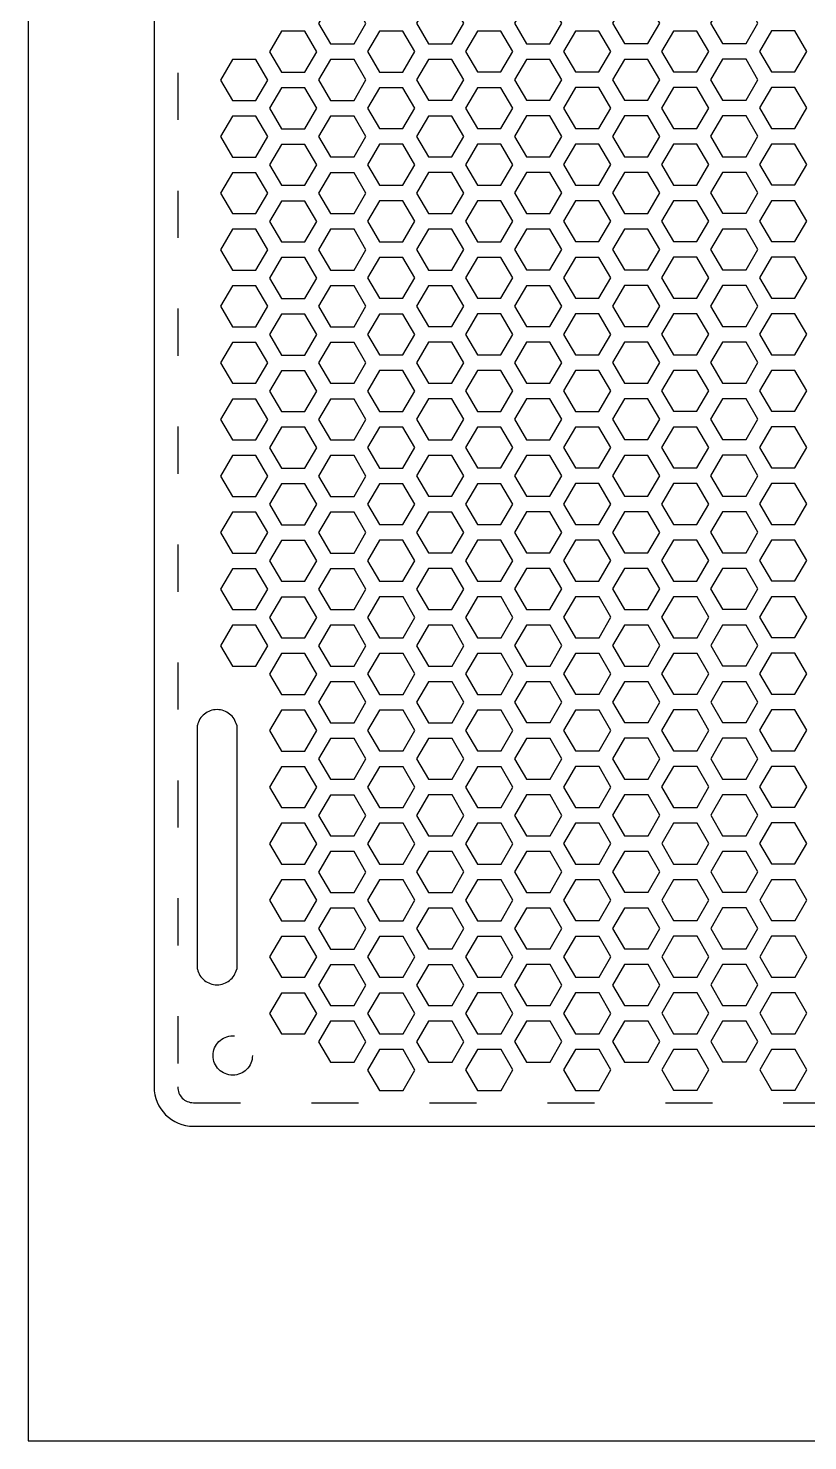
# Model space of a CAD drawing. Header units: millimetres. Extents: x 8 to 146, y 5 to 43.
# Drawn here: x 7.84 to 17.75, y 5.02 to 22.99 of the extents above; entities that cross this region are included whole.
import ezdxf

# ---------------------------------------------------------------- set-up
doc = ezdxf.new("R2010")
doc.units = ezdxf.units.MM
doc.header["$MEASUREMENT"] = 0
doc.linetypes.add('ACAD_ISO03W100', pattern=[30, 12, -18])
doc.layers.add('schita', color=2, linetype='Continuous')
doc.layers.add('spate', color=131, linetype='ACAD_ISO03W100')

msp = doc.modelspace()

# ---------------------------------------------------------------- linework, layer by layer
at = {"layer": 'schita', "ltscale": 0.05}
msp.add_lwpolyline([(28.04109, 5.01891), (28.04109, 41.01891), (7.84109, 41.01891), (7.84109, 5.01891)], close=True, dxfattribs=at)
msp.add_lwpolyline([(26.44109, 9.51891), (26.44109, 38.91891, 0.41421356), (25.94109, 39.41891), (9.94109, 39.41891, 0.41421356), (9.44109, 38.91891), (9.44109, 9.51891, 0.41421356), (9.94109, 9.01891), (25.94109, 9.01891, 0.41421356)], format="xyb", close=True, dxfattribs=at)
at = {"layer": 'spate', "ltscale": 0.05}
msp.add_lwpolyline([(26.14109, 9.51891), (26.14109, 38.91891, 0.41421356), (25.94109, 39.11891), (9.94109, 39.11891, 0.41421356), (9.74109, 38.91891), (9.74109, 9.51891, 0.41421356), (9.94109, 9.31891), (25.94109, 9.31891, 0.41421356)], format="xyb", close=True, dxfattribs=at)
for points in [[(11.68275, 22.78727), (11.98275, 22.78727), (12.13275, 23.04707), (11.98275, 23.30688), (11.68275, 23.30688), (11.53275, 23.04707)], [(12.92814, 22.78886), (13.22814, 22.78886), (13.37814, 23.04867), (13.22814, 23.30848), (12.92814, 23.30848), (12.77814, 23.04867)], [(14.17427, 22.78951), (14.47427, 22.78951), (14.62427, 23.04932), (14.47427, 23.30913), (14.17427, 23.30913), (14.02427, 23.04932)], [(15.4204, 22.79016), (15.7204, 22.79016), (15.8704, 23.04997), (15.7204, 23.30978), (15.4204, 23.30978), (15.2704, 23.04997)], [(16.66653, 22.79081), (16.96653, 22.79081), (17.11653, 23.05062), (16.96653, 23.31043), (16.66653, 23.31043), (16.51653, 23.05062)], [(11.0595, 22.42737), (11.3595, 22.42737), (11.5095, 22.68718), (11.3595, 22.94699), (11.0595, 22.94699), (10.9095, 22.68718)], [(12.30488, 22.42897), (12.60488, 22.42897), (12.75488, 22.68877), (12.60488, 22.94858), (12.30488, 22.94858), (12.15488, 22.68877)], [(13.55102, 22.42962), (13.85102, 22.42962), (14.00102, 22.68942), (13.85102, 22.94923), (13.55102, 22.94923), (13.40102, 22.68942)], [(14.79715, 22.43027), (15.09715, 22.43027), (15.24715, 22.69007), (15.09715, 22.94988), (14.79715, 22.94988), (14.64715, 22.69007)], [(16.04328, 22.43092), (16.34328, 22.43092), (16.49328, 22.69072), (16.34328, 22.95053), (16.04328, 22.95053), (15.89328, 22.69072)], [(17.28941, 22.43157), (17.58941, 22.43157), (17.73941, 22.69137), (17.58941, 22.95118), (17.28941, 22.95118), (17.13941, 22.69137)], [(10.43625, 22.06747), (10.73625, 22.06747), (10.88625, 22.32728), (10.73625, 22.58709), (10.43625, 22.58709), (10.28625, 22.32728)], [(11.68275, 22.06765), (11.98275, 22.06765), (12.13275, 22.32746), (11.98275, 22.58727), (11.68275, 22.58727), (11.53275, 22.32746)], [(12.92814, 22.06925), (13.22814, 22.06925), (13.37814, 22.32905), (13.22814, 22.58886), (12.92814, 22.58886), (12.77814, 22.32905)], [(14.17427, 22.0699), (14.47427, 22.0699), (14.62427, 22.3297), (14.47427, 22.58951), (14.17427, 22.58951), (14.02427, 22.3297)], [(15.4204, 22.07055), (15.7204, 22.07055), (15.8704, 22.33036), (15.7204, 22.59016), (15.4204, 22.59016), (15.2704, 22.33036)], [(16.66653, 22.0712), (16.96653, 22.0712), (17.11653, 22.33101), (16.96653, 22.59081), (16.66653, 22.59081), (16.51653, 22.33101)], [(11.0595, 21.70775), (11.3595, 21.70775), (11.5095, 21.96756), (11.3595, 22.22737), (11.0595, 22.22737), (10.9095, 21.96756)], [(12.30488, 21.70935), (12.60488, 21.70935), (12.75488, 21.96916), (12.60488, 22.22897), (12.30488, 22.22897), (12.15488, 21.96916)], [(13.55102, 21.71), (13.85102, 21.71), (14.00102, 21.96981), (13.85102, 22.22962), (13.55102, 22.22962), (13.40102, 21.96981)], [(14.79715, 21.71065), (15.09715, 21.71065), (15.24715, 21.97046), (15.09715, 22.23027), (14.79715, 22.23027), (14.64715, 21.97046)], [(16.04328, 21.7113), (16.34328, 21.7113), (16.49328, 21.97111), (16.34328, 22.23092), (16.04328, 22.23092), (15.89328, 21.97111)], [(17.28941, 21.71195), (17.58941, 21.71195), (17.73941, 21.97176), (17.58941, 22.23157), (17.28941, 22.23157), (17.13941, 21.97176)], [(10.43625, 21.34786), (10.73625, 21.34786), (10.88625, 21.60767), (10.73625, 21.86747), (10.43625, 21.86747), (10.28625, 21.60767)], [(11.68275, 21.34804), (11.98275, 21.34804), (12.13275, 21.60784), (11.98275, 21.86765), (11.68275, 21.86765), (11.53275, 21.60784)], [(12.92814, 21.34963), (13.22814, 21.34963), (13.37814, 21.60944), (13.22814, 21.86925), (12.92814, 21.86925), (12.77814, 21.60944)], [(14.17427, 21.35028), (14.47427, 21.35028), (14.62427, 21.61009), (14.47427, 21.8699), (14.17427, 21.8699), (14.02427, 21.61009)], [(15.4204, 21.35093), (15.7204, 21.35093), (15.8704, 21.61074), (15.7204, 21.87055), (15.4204, 21.87055), (15.2704, 21.61074)], [(16.66653, 21.35158), (16.96653, 21.35158), (17.11653, 21.61139), (16.96653, 21.8712), (16.66653, 21.8712), (16.51653, 21.61139)], [(11.0595, 20.98814), (11.3595, 20.98814), (11.5095, 21.24795), (11.3595, 21.50775), (11.0595, 21.50775), (10.9095, 21.24795)], [(12.30488, 20.98974), (12.60488, 20.98974), (12.75488, 21.24954), (12.60488, 21.50935), (12.30488, 21.50935), (12.15488, 21.24954)], [(13.55102, 20.99039), (13.85102, 20.99039), (14.00102, 21.25019), (13.85102, 21.51), (13.55102, 21.51), (13.40102, 21.25019)], [(14.79715, 20.99104), (15.09715, 20.99104), (15.24715, 21.25084), (15.09715, 21.51065), (14.79715, 21.51065), (14.64715, 21.25084)], [(16.04328, 20.99169), (16.34328, 20.99169), (16.49328, 21.25149), (16.34328, 21.5113), (16.04328, 21.5113), (15.89328, 21.25149)], [(17.28941, 20.99234), (17.58941, 20.99234), (17.73941, 21.25214), (17.58941, 21.51195), (17.28941, 21.51195), (17.13941, 21.25214)], [(10.43625, 20.62824), (10.73625, 20.62824), (10.88625, 20.88805), (10.73625, 21.14786), (10.43625, 21.14786), (10.28625, 20.88805)], [(11.68275, 20.62842), (11.98275, 20.62842), (12.13275, 20.88823), (11.98275, 21.14804), (11.68275, 21.14804), (11.53275, 20.88823)], [(12.92814, 20.63002), (13.22814, 20.63002), (13.37814, 20.88982), (13.22814, 21.14963), (12.92814, 21.14963), (12.77814, 20.88982)], [(14.17427, 20.63067), (14.47427, 20.63067), (14.62427, 20.89047), (14.47427, 21.15028), (14.17427, 21.15028), (14.02427, 20.89047)], [(15.4204, 20.63132), (15.7204, 20.63132), (15.8704, 20.89112), (15.7204, 21.15093), (15.4204, 21.15093), (15.2704, 20.89112)], [(16.66653, 20.63197), (16.96653, 20.63197), (17.11653, 20.89178), (16.96653, 21.15158), (16.66653, 21.15158), (16.51653, 20.89178)], [(11.0595, 20.26852), (11.3595, 20.26852), (11.5095, 20.52833), (11.3595, 20.78814), (11.0595, 20.78814), (10.9095, 20.52833)], [(12.30488, 20.27012), (12.60488, 20.27012), (12.75488, 20.52993), (12.60488, 20.78974), (12.30488, 20.78974), (12.15488, 20.52993)], [(13.55102, 20.27077), (13.85102, 20.27077), (14.00102, 20.53058), (13.85102, 20.79039), (13.55102, 20.79039), (13.40102, 20.53058)], [(14.79715, 20.27142), (15.09715, 20.27142), (15.24715, 20.53123), (15.09715, 20.79104), (14.79715, 20.79104), (14.64715, 20.53123)], [(16.04328, 20.27207), (16.34328, 20.27207), (16.49328, 20.53188), (16.34328, 20.79169), (16.04328, 20.79169), (15.89328, 20.53188)], [(17.28941, 20.27272), (17.58941, 20.27272), (17.73941, 20.53253), (17.58941, 20.79234), (17.28941, 20.79234), (17.13941, 20.53253)], [(10.43625, 19.90863), (10.73625, 19.90863), (10.88625, 20.16844), (10.73625, 20.42824), (10.43625, 20.42824), (10.28625, 20.16844)], [(11.68275, 19.90881), (11.98275, 19.90881), (12.13275, 20.16861), (11.98275, 20.42842), (11.68275, 20.42842), (11.53275, 20.16861)], [(12.92814, 19.9104), (13.22814, 19.9104), (13.37814, 20.17021), (13.22814, 20.43002), (12.92814, 20.43002), (12.77814, 20.17021)], [(14.17427, 19.91105), (14.47427, 19.91105), (14.62427, 20.17086), (14.47427, 20.43067), (14.17427, 20.43067), (14.02427, 20.17086)], [(15.4204, 19.9117), (15.7204, 19.9117), (15.8704, 20.17151), (15.7204, 20.43132), (15.4204, 20.43132), (15.2704, 20.17151)], [(16.66653, 19.91235), (16.96653, 19.91235), (17.11653, 20.17216), (16.96653, 20.43197), (16.66653, 20.43197), (16.51653, 20.17216)], [(11.0595, 19.54891), (11.3595, 19.54891), (11.5095, 19.80872), (11.3595, 20.06852), (11.0595, 20.06852), (10.9095, 19.80872)], [(12.30488, 19.5505), (12.60488, 19.5505), (12.75488, 19.81031), (12.60488, 20.07012), (12.30488, 20.07012), (12.15488, 19.81031)], [(13.55102, 19.55116), (13.85102, 19.55116), (14.00102, 19.81096), (13.85102, 20.07077), (13.55102, 20.07077), (13.40102, 19.81096)], [(14.79715, 19.55181), (15.09715, 19.55181), (15.24715, 19.81161), (15.09715, 20.07142), (14.79715, 20.07142), (14.64715, 19.81161)], [(16.04328, 19.55246), (16.34328, 19.55246), (16.49328, 19.81226), (16.34328, 20.07207), (16.04328, 20.07207), (15.89328, 19.81226)], [(17.28941, 19.55311), (17.58941, 19.55311), (17.73941, 19.81291), (17.58941, 20.07272), (17.28941, 20.07272), (17.13941, 19.81291)], [(10.43625, 19.18901), (10.73625, 19.18901), (10.88625, 19.44882), (10.73625, 19.70863), (10.43625, 19.70863), (10.28625, 19.44882)], [(11.68275, 19.18919), (11.98275, 19.18919), (12.13275, 19.449), (11.98275, 19.70881), (11.68275, 19.70881), (11.53275, 19.449)], [(12.92814, 19.19079), (13.22814, 19.19079), (13.37814, 19.45059), (13.22814, 19.7104), (12.92814, 19.7104), (12.77814, 19.45059)], [(14.17427, 19.19144), (14.47427, 19.19144), (14.62427, 19.45124), (14.47427, 19.71105), (14.17427, 19.71105), (14.02427, 19.45124)], [(15.4204, 19.19209), (15.7204, 19.19209), (15.8704, 19.45189), (15.7204, 19.7117), (15.4204, 19.7117), (15.2704, 19.45189)], [(16.66653, 19.19274), (16.96653, 19.19274), (17.11653, 19.45254), (16.96653, 19.71235), (16.66653, 19.71235), (16.51653, 19.45254)], [(11.0595, 18.82929), (11.3595, 18.82929), (11.5095, 19.0891), (11.3595, 19.34891), (11.0595, 19.34891), (10.9095, 19.0891)], [(12.30488, 18.83089), (12.60488, 18.83089), (12.75488, 19.0907), (12.60488, 19.3505), (12.30488, 19.3505), (12.15488, 19.0907)], [(13.55102, 18.83154), (13.85102, 18.83154), (14.00102, 19.09135), (13.85102, 19.35116), (13.55102, 19.35116), (13.40102, 19.09135)], [(14.79715, 18.83219), (15.09715, 18.83219), (15.24715, 19.092), (15.09715, 19.35181), (14.79715, 19.35181), (14.64715, 19.092)], [(16.04328, 18.83284), (16.34328, 18.83284), (16.49328, 19.09265), (16.34328, 19.35246), (16.04328, 19.35246), (15.89328, 19.09265)], [(17.28941, 18.83349), (17.58941, 18.83349), (17.73941, 19.0933), (17.58941, 19.35311), (17.28941, 19.35311), (17.13941, 19.0933)], [(10.43625, 18.4694), (10.73625, 18.4694), (10.88625, 18.72921), (10.73625, 18.98901), (10.43625, 18.98901), (10.28625, 18.72921)], [(11.68275, 18.46958), (11.98275, 18.46958), (12.13275, 18.72938), (11.98275, 18.98919), (11.68275, 18.98919), (11.53275, 18.72938)], [(12.92814, 18.47117), (13.22814, 18.47117), (13.37814, 18.73098), (13.22814, 18.99079), (12.92814, 18.99079), (12.77814, 18.73098)], [(14.17427, 18.47182), (14.47427, 18.47182), (14.62427, 18.73163), (14.47427, 18.99144), (14.17427, 18.99144), (14.02427, 18.73163)], [(15.4204, 18.47247), (15.7204, 18.47247), (15.8704, 18.73228), (15.7204, 18.99209), (15.4204, 18.99209), (15.2704, 18.73228)], [(16.66653, 18.47312), (16.96653, 18.47312), (17.11653, 18.73293), (16.96653, 18.99274), (16.66653, 18.99274), (16.51653, 18.73293)], [(11.0595, 18.10968), (11.3595, 18.10968), (11.5095, 18.36949), (11.3595, 18.62929), (11.0595, 18.62929), (10.9095, 18.36949)], [(12.30488, 18.11127), (12.60488, 18.11127), (12.75488, 18.37108), (12.60488, 18.63089), (12.30488, 18.63089), (12.15488, 18.37108)], [(13.55102, 18.11192), (13.85102, 18.11192), (14.00102, 18.37173), (13.85102, 18.63154), (13.55102, 18.63154), (13.40102, 18.37173)], [(14.79715, 18.11257), (15.09715, 18.11257), (15.24715, 18.37238), (15.09715, 18.63219), (14.79715, 18.63219), (14.64715, 18.37238)], [(16.04328, 18.11323), (16.34328, 18.11323), (16.49328, 18.37303), (16.34328, 18.63284), (16.04328, 18.63284), (15.89328, 18.37303)], [(17.28941, 18.11388), (17.58941, 18.11388), (17.73941, 18.37368), (17.58941, 18.63349), (17.28941, 18.63349), (17.13941, 18.37368)], [(10.43625, 17.74978), (10.73625, 17.74978), (10.88625, 18.00959), (10.73625, 18.2694), (10.43625, 18.2694), (10.28625, 18.00959)], [(11.68275, 17.74996), (11.98275, 17.74996), (12.13275, 18.00977), (11.98275, 18.26958), (11.68275, 18.26958), (11.53275, 18.00977)], [(12.92814, 17.75156), (13.22814, 17.75156), (13.37814, 18.01136), (13.22814, 18.27117), (12.92814, 18.27117), (12.77814, 18.01136)], [(14.17427, 17.75221), (14.47427, 17.75221), (14.62427, 18.01201), (14.47427, 18.27182), (14.17427, 18.27182), (14.02427, 18.01201)], [(15.4204, 17.75286), (15.7204, 17.75286), (15.8704, 18.01266), (15.7204, 18.27247), (15.4204, 18.27247), (15.2704, 18.01266)], [(16.66653, 17.75351), (16.96653, 17.75351), (17.11653, 18.01331), (16.96653, 18.27312), (16.66653, 18.27312), (16.51653, 18.01331)], [(11.0595, 17.39006), (11.3595, 17.39006), (11.5095, 17.64987), (11.3595, 17.90968), (11.0595, 17.90968), (10.9095, 17.64987)], [(12.30488, 17.39166), (12.60488, 17.39166), (12.75488, 17.65147), (12.60488, 17.91127), (12.30488, 17.91127), (12.15488, 17.65147)], [(13.55102, 17.39231), (13.85102, 17.39231), (14.00102, 17.65212), (13.85102, 17.91192), (13.55102, 17.91192), (13.40102, 17.65212)], [(14.79715, 17.39296), (15.09715, 17.39296), (15.24715, 17.65277), (15.09715, 17.91257), (14.79715, 17.91257), (14.64715, 17.65277)], [(16.04328, 17.39361), (16.34328, 17.39361), (16.49328, 17.65342), (16.34328, 17.91323), (16.04328, 17.91323), (15.89328, 17.65342)], [(17.28941, 17.39426), (17.58941, 17.39426), (17.73941, 17.65407), (17.58941, 17.91388), (17.28941, 17.91388), (17.13941, 17.65407)], [(10.43625, 17.03017), (10.73625, 17.03017), (10.88625, 17.28997), (10.73625, 17.54978), (10.43625, 17.54978), (10.28625, 17.28997)], [(11.68275, 17.03034), (11.98275, 17.03034), (12.13275, 17.29015), (11.98275, 17.54996), (11.68275, 17.54996), (11.53275, 17.29015)], [(12.92814, 17.03194), (13.22814, 17.03194), (13.37814, 17.29175), (13.22814, 17.55156), (12.92814, 17.55156), (12.77814, 17.29175)], [(14.17427, 17.03259), (14.47427, 17.03259), (14.62427, 17.2924), (14.47427, 17.55221), (14.17427, 17.55221), (14.02427, 17.2924)], [(15.4204, 17.03324), (15.7204, 17.03324), (15.8704, 17.29305), (15.7204, 17.55286), (15.4204, 17.55286), (15.2704, 17.29305)], [(16.66653, 17.03389), (16.96653, 17.03389), (17.11653, 17.2937), (16.96653, 17.55351), (16.66653, 17.55351), (16.51653, 17.2937)], [(11.0595, 16.67045), (11.3595, 16.67045), (11.5095, 16.93026), (11.3595, 17.19006), (11.0595, 17.19006), (10.9095, 16.93026)], [(12.30488, 16.67204), (12.60488, 16.67204), (12.75488, 16.93185), (12.60488, 17.19166), (12.30488, 17.19166), (12.15488, 16.93185)], [(13.55102, 16.67269), (13.85102, 16.67269), (14.00102, 16.9325), (13.85102, 17.19231), (13.55102, 17.19231), (13.40102, 16.9325)], [(14.79715, 16.67334), (15.09715, 16.67334), (15.24715, 16.93315), (15.09715, 17.19296), (14.79715, 17.19296), (14.64715, 16.93315)], [(16.04328, 16.67399), (16.34328, 16.67399), (16.49328, 16.9338), (16.34328, 17.19361), (16.04328, 17.19361), (15.89328, 16.9338)], [(17.28941, 16.67465), (17.58941, 16.67465), (17.73941, 16.93445), (17.58941, 17.19426), (17.28941, 17.19426), (17.13941, 16.93445)], [(10.43625, 16.31055), (10.73625, 16.31055), (10.88625, 16.57036), (10.73625, 16.83017), (10.43625, 16.83017), (10.28625, 16.57036)], [(11.68275, 16.31073), (11.98275, 16.31073), (12.13275, 16.57054), (11.98275, 16.83034), (11.68275, 16.83034), (11.53275, 16.57054)], [(12.92814, 16.31232), (13.22814, 16.31232), (13.37814, 16.57213), (13.22814, 16.83194), (12.92814, 16.83194), (12.77814, 16.57213)], [(14.17427, 16.31298), (14.47427, 16.31298), (14.62427, 16.57278), (14.47427, 16.83259), (14.17427, 16.83259), (14.02427, 16.57278)], [(15.4204, 16.31363), (15.7204, 16.31363), (15.8704, 16.57343), (15.7204, 16.83324), (15.4204, 16.83324), (15.2704, 16.57343)], [(16.66653, 16.31428), (16.96653, 16.31428), (17.11653, 16.57408), (16.96653, 16.83389), (16.66653, 16.83389), (16.51653, 16.57408)], [(11.0595, 15.95083), (11.3595, 15.95083), (11.5095, 16.21064), (11.3595, 16.47045), (11.0595, 16.47045), (10.9095, 16.21064)], [(12.30488, 15.95243), (12.60488, 15.95243), (12.75488, 16.21224), (12.60488, 16.47204), (12.30488, 16.47204), (12.15488, 16.21224)], [(13.55102, 15.95308), (13.85102, 15.95308), (14.00102, 16.21289), (13.85102, 16.47269), (13.55102, 16.47269), (13.40102, 16.21289)], [(14.79715, 15.95373), (15.09715, 15.95373), (15.24715, 16.21354), (15.09715, 16.47334), (14.79715, 16.47334), (14.64715, 16.21354)], [(16.04328, 15.95438), (16.34328, 15.95438), (16.49328, 16.21419), (16.34328, 16.47399), (16.04328, 16.47399), (15.89328, 16.21419)], [(17.28941, 15.95503), (17.58941, 15.95503), (17.73941, 16.21484), (17.58941, 16.47465), (17.28941, 16.47465), (17.13941, 16.21484)], [(10.43625, 15.59094), (10.73625, 15.59094), (10.88625, 15.85074), (10.73625, 16.11055), (10.43625, 16.11055), (10.28625, 15.85074)], [(11.68275, 15.59111), (11.98275, 15.59111), (12.13275, 15.85092), (11.98275, 16.11073), (11.68275, 16.11073), (11.53275, 15.85092)], [(12.92814, 15.59271), (13.22814, 15.59271), (13.37814, 15.85252), (13.22814, 16.11232), (12.92814, 16.11232), (12.77814, 15.85252)], [(14.17427, 15.59336), (14.47427, 15.59336), (14.62427, 15.85317), (14.47427, 16.11298), (14.17427, 16.11298), (14.02427, 15.85317)], [(15.4204, 15.59401), (15.7204, 15.59401), (15.8704, 15.85382), (15.7204, 16.11363), (15.4204, 16.11363), (15.2704, 15.85382)], [(16.66653, 15.59466), (16.96653, 15.59466), (17.11653, 15.85447), (16.96653, 16.11428), (16.66653, 16.11428), (16.51653, 15.85447)], [(11.0595, 15.23122), (11.3595, 15.23122), (11.5095, 15.49103), (11.3595, 15.75083), (11.0595, 15.75083), (10.9095, 15.49103)], [(12.30563, 15.23187), (12.60563, 15.23187), (12.75563, 15.49168), (12.60563, 15.75148), (12.30563, 15.75148), (12.15563, 15.49168)], [(13.55176, 15.23252), (13.85176, 15.23252), (14.00176, 15.49233), (13.85176, 15.75213), (13.55176, 15.75213), (13.40176, 15.49233)], [(14.7979, 15.23317), (15.0979, 15.23317), (15.2479, 15.49298), (15.0979, 15.75278), (14.7979, 15.75278), (14.6479, 15.49298)], [(16.04403, 15.23382), (16.34403, 15.23382), (16.49403, 15.49363), (16.34403, 15.75343), (16.04403, 15.75343), (15.89403, 15.49363)], [(17.28941, 15.23541), (17.58941, 15.23541), (17.73941, 15.49522), (17.58941, 15.75503), (17.28941, 15.75503), (17.13941, 15.49522)], [(10.43625, 14.87132), (10.73625, 14.87132), (10.88625, 15.13113), (10.73625, 15.39094), (10.43625, 15.39094), (10.28625, 15.13113)], [(11.68275, 14.8715), (11.98275, 14.8715), (12.13275, 15.13131), (11.98275, 15.39111), (11.68275, 15.39111), (11.53275, 15.13131)], [(12.92888, 14.87215), (13.22888, 14.87215), (13.37888, 15.13196), (13.22888, 15.39176), (12.92888, 15.39176), (12.77888, 15.13196)], [(14.17502, 14.8728), (14.47502, 14.8728), (14.62502, 15.13261), (14.47502, 15.39241), (14.17502, 15.39241), (14.02502, 15.13261)], [(15.42115, 14.87345), (15.72115, 14.87345), (15.87115, 15.13326), (15.72115, 15.39307), (15.42115, 15.39307), (15.27115, 15.13326)], [(16.66728, 14.8741), (16.96728, 14.8741), (17.11728, 15.13391), (16.96728, 15.39372), (16.66728, 15.39372), (16.51728, 15.13391)], [(11.0595, 14.5116), (11.3595, 14.5116), (11.5095, 14.77141), (11.3595, 15.03122), (11.0595, 15.03122), (10.9095, 14.77141)], [(12.30563, 14.51225), (12.60563, 14.51225), (12.75563, 14.77206), (12.60563, 15.03187), (12.30563, 15.03187), (12.15563, 14.77206)], [(13.55176, 14.5129), (13.85176, 14.5129), (14.00176, 14.77271), (13.85176, 15.03252), (13.55176, 15.03252), (13.40176, 14.77271)], [(14.7979, 14.51355), (15.0979, 14.51355), (15.2479, 14.77336), (15.0979, 15.03317), (14.7979, 15.03317), (14.6479, 14.77336)], [(16.04403, 14.5142), (16.34403, 14.5142), (16.49403, 14.77401), (16.34403, 15.03382), (16.04403, 15.03382), (15.89403, 14.77401)], [(17.28941, 14.5158), (17.58941, 14.5158), (17.73941, 14.77561), (17.58941, 15.03541), (17.28941, 15.03541), (17.13941, 14.77561)], [(11.68275, 14.15188), (11.98275, 14.15188), (12.13275, 14.41169), (11.98275, 14.6715), (11.68275, 14.6715), (11.53275, 14.41169)], [(12.92888, 14.15253), (13.22888, 14.15253), (13.37888, 14.41234), (13.22888, 14.67215), (12.92888, 14.67215), (12.77888, 14.41234)], [(14.17502, 14.15318), (14.47502, 14.15318), (14.62502, 14.41299), (14.47502, 14.6728), (14.17502, 14.6728), (14.02502, 14.41299)], [(15.42115, 14.15383), (15.72115, 14.15383), (15.87115, 14.41364), (15.72115, 14.67345), (15.42115, 14.67345), (15.27115, 14.41364)], [(16.66728, 14.15449), (16.96728, 14.15449), (17.11728, 14.41429), (16.96728, 14.6741), (16.66728, 14.6741), (16.51728, 14.41429)], [(11.0595, 13.79199), (11.3595, 13.79199), (11.5095, 14.05179), (11.3595, 14.3116), (11.0595, 14.3116), (10.9095, 14.05179)], [(12.30563, 13.79264), (12.60563, 13.79264), (12.75563, 14.05245), (12.60563, 14.31225), (12.30563, 14.31225), (12.15563, 14.05245)], [(13.55176, 13.79329), (13.85176, 13.79329), (14.00176, 14.0531), (13.85176, 14.3129), (13.55176, 14.3129), (13.40176, 14.0531)], [(14.7979, 13.79394), (15.0979, 13.79394), (15.2479, 14.05375), (15.0979, 14.31355), (14.7979, 14.31355), (14.6479, 14.05375)], [(16.04403, 13.79459), (16.34403, 13.79459), (16.49403, 14.0544), (16.34403, 14.3142), (16.04403, 14.3142), (15.89403, 14.0544)], [(17.28941, 13.79618), (17.58941, 13.79618), (17.73941, 14.05599), (17.58941, 14.3158), (17.28941, 14.3158), (17.13941, 14.05599)], [(11.68275, 13.43227), (11.98275, 13.43227), (12.13275, 13.69208), (11.98275, 13.95188), (11.68275, 13.95188), (11.53275, 13.69208)], [(12.92888, 13.43292), (13.22888, 13.43292), (13.37888, 13.69273), (13.22888, 13.95253), (12.92888, 13.95253), (12.77888, 13.69273)], [(14.17502, 13.43357), (14.47502, 13.43357), (14.62502, 13.69338), (14.47502, 13.95318), (14.17502, 13.95318), (14.02502, 13.69338)], [(15.42115, 13.43422), (15.72115, 13.43422), (15.87115, 13.69403), (15.72115, 13.95383), (15.42115, 13.95383), (15.27115, 13.69403)], [(16.66728, 13.43487), (16.96728, 13.43487), (17.11728, 13.69468), (16.96728, 13.95449), (16.66728, 13.95449), (16.51728, 13.69468)], [(11.0595, 13.07237), (11.3595, 13.07237), (11.5095, 13.33218), (11.3595, 13.59199), (11.0595, 13.59199), (10.9095, 13.33218)], [(12.306, 13.07255), (12.606, 13.07255), (12.756, 13.33236), (12.606, 13.59217), (12.306, 13.59217), (12.156, 13.33236)], [(13.55214, 13.0732), (13.85214, 13.0732), (14.00214, 13.33301), (13.85214, 13.59282), (13.55214, 13.59282), (13.40214, 13.33301)], [(14.7979, 13.07432), (15.0979, 13.07432), (15.2479, 13.33413), (15.0979, 13.59394), (14.7979, 13.59394), (14.6479, 13.33413)], [(16.04403, 13.07497), (16.34403, 13.07497), (16.49403, 13.33478), (16.34403, 13.59459), (16.04403, 13.59459), (15.89403, 13.33478)], [(17.28904, 13.07704), (17.58904, 13.07704), (17.73904, 13.33685), (17.58904, 13.59666), (17.28904, 13.59666), (17.13904, 13.33685)], [(11.68275, 12.71265), (11.98275, 12.71265), (12.13275, 12.97246), (11.98275, 13.23227), (11.68275, 13.23227), (11.53275, 12.97246)], [(12.92888, 12.7133), (13.22888, 12.7133), (13.37888, 12.97311), (13.22888, 13.23292), (12.92888, 13.23292), (12.77888, 12.97311)], [(14.17502, 12.71395), (14.47502, 12.71395), (14.62502, 12.97376), (14.47502, 13.23357), (14.17502, 13.23357), (14.02502, 12.97376)], [(15.42115, 12.7146), (15.72115, 12.7146), (15.87115, 12.97441), (15.72115, 13.23422), (15.42115, 13.23422), (15.27115, 12.97441)], [(16.66728, 12.71525), (16.96728, 12.71525), (17.11728, 12.97506), (16.96728, 13.23487), (16.66728, 13.23487), (16.51728, 12.97506)], [(11.0595, 12.35276), (11.3595, 12.35276), (11.5095, 12.61256), (11.3595, 12.87237), (11.0595, 12.87237), (10.9095, 12.61256)], [(12.306, 12.35293), (12.606, 12.35293), (12.756, 12.61274), (12.606, 12.87255), (12.306, 12.87255), (12.156, 12.61274)], [(13.55214, 12.35358), (13.85214, 12.35358), (14.00214, 12.61339), (13.85214, 12.8732), (13.55214, 12.8732), (13.40214, 12.61339)], [(14.79827, 12.35424), (15.09827, 12.35424), (15.24827, 12.61404), (15.09827, 12.87385), (14.79827, 12.87385), (14.64827, 12.61404)], [(16.0444, 12.35489), (16.3444, 12.35489), (16.4944, 12.61469), (16.3444, 12.8745), (16.0444, 12.8745), (15.8944, 12.61469)], [(17.28904, 12.35743), (17.58904, 12.35743), (17.73904, 12.61723), (17.58904, 12.87704), (17.28904, 12.87704), (17.13904, 12.61723)], [(11.68275, 11.99304), (11.98275, 11.99304), (12.13275, 12.25285), (11.98275, 12.51265), (11.68275, 12.51265), (11.53275, 12.25285)], [(12.92888, 11.99369), (13.22888, 11.99369), (13.37888, 12.2535), (13.22888, 12.5133), (12.92888, 12.5133), (12.77888, 12.2535)], [(14.17502, 11.99434), (14.47502, 11.99434), (14.62502, 12.25415), (14.47502, 12.51395), (14.17502, 12.51395), (14.02502, 12.25415)], [(15.42115, 11.99499), (15.72115, 11.99499), (15.87115, 12.2548), (15.72115, 12.5146), (15.42115, 12.5146), (15.27115, 12.2548)], [(16.66728, 11.99564), (16.96728, 11.99564), (17.11728, 12.25545), (16.96728, 12.51525), (16.66728, 12.51525), (16.51728, 12.25545)], [(11.0595, 11.63314), (11.3595, 11.63314), (11.5095, 11.89295), (11.3595, 12.15276), (11.0595, 12.15276), (10.9095, 11.89295)], [(12.306, 11.63332), (12.606, 11.63332), (12.756, 11.89313), (12.606, 12.15293), (12.306, 12.15293), (12.156, 11.89313)], [(13.55214, 11.63397), (13.85214, 11.63397), (14.00214, 11.89378), (13.85214, 12.15358), (13.55214, 12.15358), (13.40214, 11.89378)], [(14.79827, 11.63462), (15.09827, 11.63462), (15.24827, 11.89443), (15.09827, 12.15424), (14.79827, 12.15424), (14.64827, 11.89443)], [(16.0444, 11.63527), (16.3444, 11.63527), (16.4944, 11.89508), (16.3444, 12.15489), (16.0444, 12.15489), (15.8944, 11.89508)], [(17.29053, 11.63592), (17.59053, 11.63592), (17.74053, 11.89573), (17.59053, 12.15554), (17.29053, 12.15554), (17.14053, 11.89573)], [(11.68275, 11.27342), (11.98275, 11.27342), (12.13275, 11.53323), (11.98275, 11.79304), (11.68275, 11.79304), (11.53275, 11.53323)], [(12.92888, 11.27407), (13.22888, 11.27407), (13.37888, 11.53388), (13.22888, 11.79369), (12.92888, 11.79369), (12.77888, 11.53388)], [(14.17502, 11.27472), (14.47502, 11.27472), (14.62502, 11.53453), (14.47502, 11.79434), (14.17502, 11.79434), (14.02502, 11.53453)], [(15.42115, 11.27537), (15.72115, 11.27537), (15.87115, 11.53518), (15.72115, 11.79499), (15.42115, 11.79499), (15.27115, 11.53518)], [(16.66728, 11.27602), (16.96728, 11.27602), (17.11728, 11.53583), (16.96728, 11.79564), (16.66728, 11.79564), (16.51728, 11.53583)], [(11.0595, 10.91353), (11.3595, 10.91353), (11.5095, 11.17333), (11.3595, 11.43314), (11.0595, 11.43314), (10.9095, 11.17333)], [(12.306, 10.9137), (12.606, 10.9137), (12.756, 11.17351), (12.606, 11.43332), (12.306, 11.43332), (12.156, 11.17351)], [(13.55214, 10.91435), (13.85214, 10.91435), (14.00214, 11.17416), (13.85214, 11.43397), (13.55214, 11.43397), (13.40214, 11.17416)], [(14.79827, 10.915), (15.09827, 10.915), (15.24827, 11.17481), (15.09827, 11.43462), (14.79827, 11.43462), (14.64827, 11.17481)], [(16.0444, 10.91566), (16.3444, 10.91566), (16.4944, 11.17546), (16.3444, 11.43527), (16.0444, 11.43527), (15.8944, 11.17546)], [(17.29053, 10.91631), (17.59053, 10.91631), (17.74053, 11.17611), (17.59053, 11.43592), (17.29053, 11.43592), (17.14053, 11.17611)], [(11.68275, 10.55381), (11.98275, 10.55381), (12.13275, 10.81362), (11.98275, 11.07342), (11.68275, 11.07342), (11.53275, 10.81362)], [(12.92888, 10.55446), (13.22888, 10.55446), (13.37888, 10.81427), (13.22888, 11.07407), (12.92888, 11.07407), (12.77888, 10.81427)], [(14.17502, 10.55511), (14.47502, 10.55511), (14.62502, 10.81492), (14.47502, 11.07472), (14.17502, 11.07472), (14.02502, 10.81492)], [(15.42115, 10.55576), (15.72115, 10.55576), (15.87115, 10.81557), (15.72115, 11.07537), (15.42115, 11.07537), (15.27115, 10.81557)], [(16.66728, 10.55641), (16.96728, 10.55641), (17.11728, 10.81622), (16.96728, 11.07602), (16.66728, 11.07602), (16.51728, 10.81622)], [(11.0595, 10.19391), (11.3595, 10.19391), (11.5095, 10.45372), (11.3595, 10.71353), (11.0595, 10.71353), (10.9095, 10.45372)], [(12.306, 10.19409), (12.606, 10.19409), (12.756, 10.4539), (12.606, 10.7137), (12.306, 10.7137), (12.156, 10.4539)], [(13.55214, 10.19474), (13.85214, 10.19474), (14.00214, 10.45455), (13.85214, 10.71435), (13.55214, 10.71435), (13.40214, 10.45455)], [(14.79827, 10.19539), (15.09827, 10.19539), (15.24827, 10.4552), (15.09827, 10.715), (14.79827, 10.715), (14.64827, 10.4552)], [(16.0444, 10.19604), (16.3444, 10.19604), (16.4944, 10.45585), (16.3444, 10.71566), (16.0444, 10.71566), (15.8944, 10.45585)], [(17.29053, 10.19669), (17.59053, 10.19669), (17.74053, 10.4565), (17.59053, 10.71631), (17.29053, 10.71631), (17.14053, 10.4565)], [(11.68275, 9.83419), (11.98275, 9.83419), (12.13275, 10.094), (11.98275, 10.35381), (11.68275, 10.35381), (11.53275, 10.094)], [(12.92888, 9.83484), (13.22888, 9.83484), (13.37888, 10.09465), (13.22888, 10.35446), (12.92888, 10.35446), (12.77888, 10.09465)], [(14.17502, 9.83549), (14.47502, 9.83549), (14.62502, 10.0953), (14.47502, 10.35511), (14.17502, 10.35511), (14.02502, 10.0953)], [(15.42115, 9.83614), (15.72115, 9.83614), (15.87115, 10.09595), (15.72115, 10.35576), (15.42115, 10.35576), (15.27115, 10.09595)], [(16.66728, 9.83679), (16.96728, 9.83679), (17.11728, 10.0966), (16.96728, 10.35641), (16.66728, 10.35641), (16.51728, 10.0966)], [(12.306, 9.47447), (12.606, 9.47447), (12.756, 9.73428), (12.606, 9.99409), (12.306, 9.99409), (12.156, 9.73428)], [(13.55214, 9.47512), (13.85214, 9.47512), (14.00214, 9.73493), (13.85214, 9.99474), (13.55214, 9.99474), (13.40214, 9.73493)], [(14.79827, 9.47577), (15.09827, 9.47577), (15.24827, 9.73558), (15.09827, 9.99539), (14.79827, 9.99539), (14.64827, 9.73558)], [(16.0444, 9.47642), (16.3444, 9.47642), (16.4944, 9.73623), (16.3444, 9.99604), (16.0444, 9.99604), (15.8944, 9.73623)], [(17.29053, 9.47707), (17.59053, 9.47707), (17.74053, 9.73688), (17.59053, 9.99669), (17.29053, 9.99669), (17.14053, 9.73688)]]:
    msp.add_lwpolyline(points, close=True, dxfattribs=at)
at = {"layer": 'spate'}
msp.add_lwpolyline([(9.99109, 14.11891, -0.8), (10.49109, 14.11891), (10.49109, 11.01891, -0.8), (9.99109, 11.01891)], format="xyb", close=True, dxfattribs=at)
at = {"layer": 'spate', "ltscale": 0.1}
msp.add_circle((10.44109, 9.91891), 0.25, dxfattribs=at)

doc.saveas('drawing.dxf')
